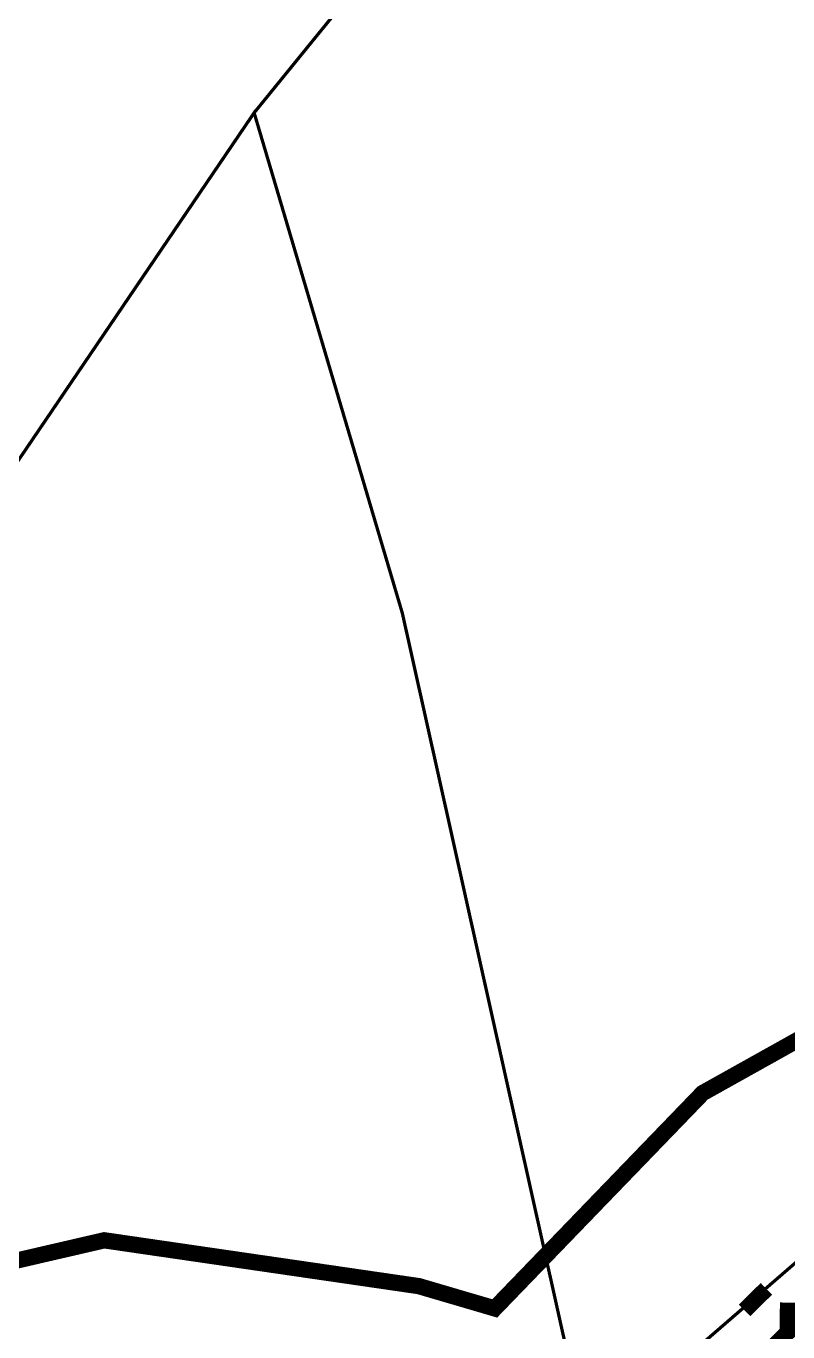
# Model space of a CAD drawing. Header units: metres. Extents: x 326467 to 340077, y 1811030 to 1824953.
# Drawn here: x 327199.4 to 327341.1, y 1813695.7 to 1813939 of the extents above; entities that cross this region are included whole.
import ezdxf

# ---------------------------------------------------------------- set-up
doc = ezdxf.new("R2010")
doc.units = ezdxf.units.M
doc.header["$MEASUREMENT"] = 0
for name, color, linetype in [('CRZ LINE FOR RIVER OR CREEK', 84, 'Continuous'), ('HAZARDS LINE', 1, 'Continuous'), ('NDZ-200M FROM CRZ', 30, 'Continuous'), ('SURVEY PLOT BOUNDARY', 35, 'Continuous'), ('VILLAGE BOUNDARY', 212, 'Continuous')]:
    doc.layers.add(name, color=color, linetype=linetype)

# ---------------------------------------------------------------- blocks, each defined once
blk = doc.blocks.new('16')
at = {"layer": 'CRZ LINE FOR RIVER OR CREEK', "ltscale": 0.1, "const_width": 3.03, "flags": 128}
blk.add_lwpolyline([(327158.85, 1813700.03), (327213.89, 1813712.78), (327272.45, 1813704.24), (327286.56, 1813700.09), (327325.28, 1813740.22), (327348.2, 1813753.03), (327361.03, 1813768.06), (327382.56, 1813798.89), (327397.34, 1813829.64), (327408.01, 1813879.17), (327445.29, 1813916.7), (327486.72, 1813949.66), (327499.51, 1813958.64), (327505.39, 1814014.87), (327509.84, 1814082.48), (327518.21, 1814118.81), (327566.48, 1814162.64), (327591.94, 1814243.58)], dxfattribs=at)
at = {"layer": 'HAZARDS LINE', "lineweight": 18, "const_width": 3.03}
blk.add_lwpolyline([(327337.03, 1813691.61), (327341.11, 1813695.63), (327341.14, 1813699.67), (327345.18, 1813699.64)], dxfattribs=at)
at = {"layer": 'NDZ-200M FROM CRZ', "const_width": 3.03, "flags": 128}
blk.add_lwpolyline([(327591.94, 1814243.58), (327566.48, 1814162.64), (327518.21, 1814118.81), (327509.84, 1814082.48), (327505.39, 1814014.87), (327499.51, 1813958.64), (327486.72, 1813949.66), (327445.29, 1813916.7), (327408.01, 1813879.17), (327397.34, 1813829.64), (327382.56, 1813798.89), (327361.03, 1813768.06), (327348.2, 1813753.03), (327325.28, 1813740.22), (327286.56, 1813700.09), (327272.45, 1813704.24), (327213.89, 1813712.78), (327158.85, 1813700.03)], dxfattribs=at)
at = {"layer": 'SURVEY PLOT BOUNDARY', "lineweight": 18, "const_width": 0.606}
for points in [[(327158.79, 1813644.47), (327243.99, 1813684.25), (327256.06, 1813676.07), (327276.12, 1813655.69), (327292.28, 1813655.57), (327304.51, 1813667.6), (327304.57, 1813675.69), (327406.32, 1813763.86), (327422.73, 1813796.08), (327451.56, 1813864.59), (327463.75, 1813872.59), (327471.84, 1813872.52), (327467.83, 1813876.6), (327459.8, 1813884.75), (327459.87, 1813892.83), (327480.39, 1813933.11), (327520.88, 1813940.88), (327521.25, 1813989.4), (327513.29, 1814005.63), (327513.38, 1814017.76), (327529.93, 1814066.15), (327534.06, 1814078.25), (327522.06, 1814094.52), (327620.3, 1814251.45)], [(327516.16, 1814377.59), (327352.65, 1814144.34), (327307.1, 1814003.18), (327241.79, 1813922.82), (327184.54, 1813838.35), (327180.38, 1813822.21), (326985.5, 1813714.54), (326981.49, 1813718.62), (326921.88, 1813852.51), (326925.98, 1813860.56), (327110.11, 1814146.22), (327150.97, 1814202.51)]]:
    blk.add_lwpolyline(points, dxfattribs=at)
for points in [[(327304.57, 1813675.69), (327304.54, 1813671.65), (327269.37, 1813829.61), (327241.79, 1813922.82), (327307.1, 1814003.18), (327352.65, 1814144.34), (327522.06, 1814094.52), (327534.06, 1814078.25), (327529.93, 1814066.15), (327513.38, 1814017.76), (327513.29, 1814005.63), (327521.25, 1813989.4), (327520.88, 1813940.88), (327480.39, 1813933.11), (327459.87, 1813892.83), (327459.8, 1813884.75), (327467.83, 1813876.6), (327471.84, 1813872.52), (327463.75, 1813872.59), (327451.56, 1813864.59), (327422.73, 1813796.08), (327406.32, 1813763.86)], [(327269.37, 1813829.61), (327304.54, 1813671.65), (327304.51, 1813667.6), (327292.28, 1813655.57), (327276.12, 1813655.69), (327256.06, 1813676.07), (327243.99, 1813684.25), (327158.79, 1813644.47), (327129.84, 1813559.78), (327097.53, 1813564.08), (327092.9, 1813487.29), (327035.96, 1813443.25), (326773.04, 1813425.06), (326769, 1813425.09), (326773.08, 1813429.11), (326866.77, 1813521.38), (326980.52, 1813593.28), (326985.5, 1813714.54), (327180.38, 1813822.21), (327184.54, 1813838.35), (327241.79, 1813922.82)]]:
    blk.add_lwpolyline(points, close=True, dxfattribs=at)
at = {"layer": 'VILLAGE BOUNDARY', "lineweight": 50, "const_width": 3.03}
blk.add_lwpolyline([(327333.05, 1813699.73), (327337.13, 1813703.74)], dxfattribs=at)

msp = doc.modelspace()

# ---------------------------------------------------------------- block references
msp.add_blockref('16', (0, 0))

doc.saveas('drawing.dxf')
